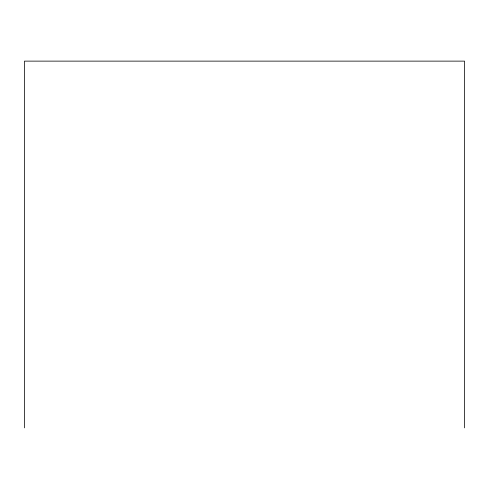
<?xml version="1.0" encoding="UTF-8"?>
<svg xmlns="http://www.w3.org/2000/svg" width="489" height="489" viewBox="0 0 489 489"><rect width="100%" height="100%" fill="white"/><g stroke="black" fill="none" stroke-linecap="round" stroke-linejoin="round"><path stroke-width="0.73" d="M464.55 427.875L464.55 61.125L24.45 61.125L24.45 427.875"/></g></svg>
